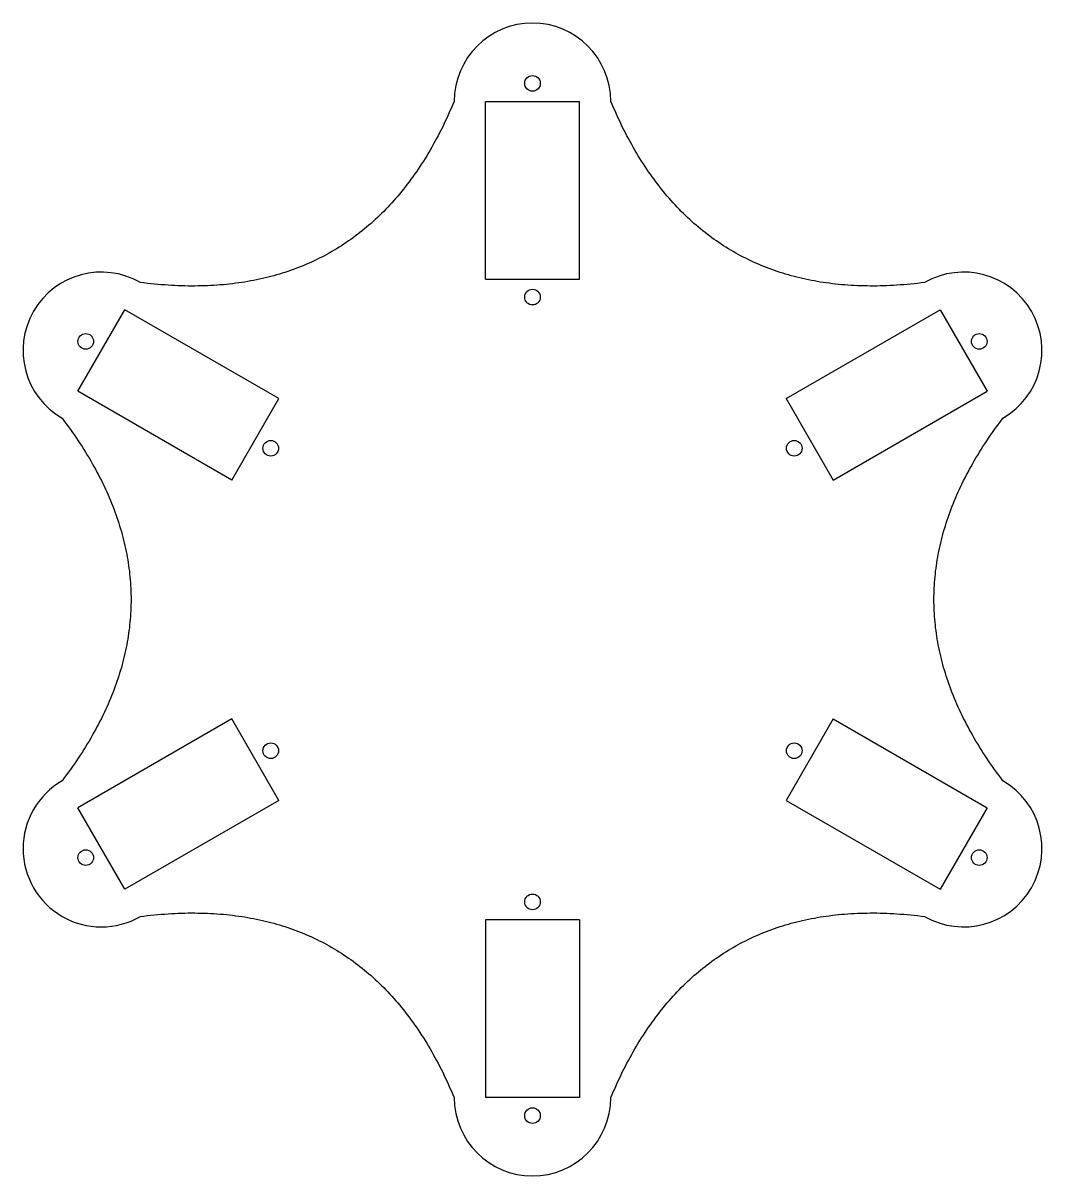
# Model space of a CAD drawing. Header units: millimetres. Extents: x -65 to 65, y -74 to 74.
import ezdxf

# ---------------------------------------------------------------- set-up
doc = ezdxf.new("R2010")
doc.units = ezdxf.units.MM

msp = doc.modelspace()

# ---------------------------------------------------------------- linework, layer by layer
at = {"color": 7, "linetype": 'Continuous', "lineweight": 25}
for p, q in [((-6, 63.61), (6, 63.61)), ((-6, 40.91), (-6, 63.61)), ((6, 40.91), (6, 63.61)), ((-6, 40.91), (6, 40.91)), ((-58.09, 26.61), (-52.09, 37)), ((-32.43, 25.65), (-52.09, 37)), ((32.43, 25.65), (52.09, 37)), ((52.09, 37), (58.09, 26.61)), ((-38.43, 15.26), (-58.09, 26.61)), ((38.43, 15.26), (58.09, 26.61)), ((-38.43, 15.26), (-32.43, 25.65)), ((32.43, 25.65), (38.43, 15.26)), ((-38.43, -15.26), (-58.09, -26.61)), ((-32.43, -25.65), (-38.43, -15.26)), ((38.43, -15.26), (32.43, -25.65)), ((38.43, -15.26), (58.09, -26.61)), ((-32.43, -25.65), (-52.09, -37)), ((32.43, -25.65), (52.09, -37)), ((-52.09, -37), (-58.09, -26.61)), ((58.09, -26.61), (52.09, -37)), ((-6, -40.91), (-6, -63.61)), ((6, -40.91), (-6, -40.91)), ((6, -40.91), (6, -63.61)), ((6, -63.61), (-6, -63.61))]:
    msp.add_line(p, q, dxfattribs=at)
for centre in [(0, 65.91), (0, 38.61), (-57.08, 32.96), (57.08, 32.96), (-33.44, 19.31), (33.44, 19.31), (-33.44, -19.31), (33.44, -19.31), (-57.08, -32.96), (57.08, -32.96), (0, -38.61), (0, -65.91)]:
    msp.add_circle(centre, 1, dxfattribs=at)
for centre, start, end in [((0, 63.61), 0, 180), ((-55.09, 31.81), 60, 240), ((55.09, 31.81), 300, 120), ((-55.09, -31.81), 120, 300), ((55.09, -31.81), 240, 60), ((0, -63.61), 180, 0)]:
    msp.add_arc(centre, 10, start, end, dxfattribs=at)
for points in [[(-10, 63.61), (-21.25, 36.81), (-50.09, 40.47)], [(50.09, 40.47), (21.25, 36.81), (10, 63.61)], [(-60.09, 23.15), (-42.5, 0), (-60.09, -23.15)], [(60.09, -23.15), (42.5, 0), (60.09, 23.15)], [(-50.09, -40.47), (-21.25, -36.81), (-10, -63.61)], [(10, -63.61), (21.25, -36.81), (50.09, -40.47)]]:
    msp.add_open_spline(points, degree=2, dxfattribs=at)

doc.saveas('drawing.dxf')
